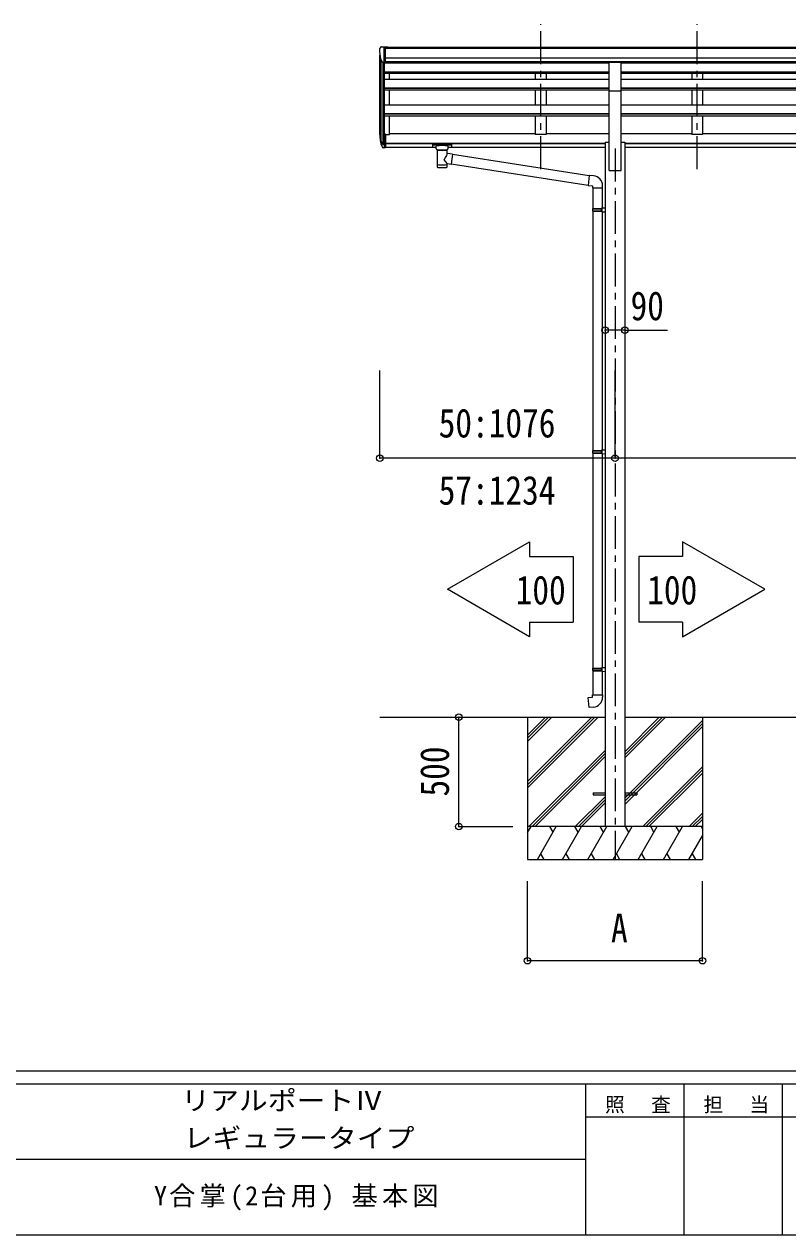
# Model space of a CAD drawing. Units: millimetres at full size, sheet at 1:30; some dimension numbers follow another scale. Extents: x -21136 to 8479, y -5853 to 6922.
# Drawn here: x 180 to 3674, y -5853 to -318 of the extents above; entities that cross this region are included whole.
import ezdxf
from ezdxf.enums import TextEntityAlignment as Align

# ---------------------------------------------------------------- set-up
doc = ezdxf.new("R2010")
doc.units = ezdxf.units.MM
doc.header["$LTSCALE"] = 30
doc.header["$PDMODE"] = 32
doc.header["$PDSIZE"] = 30
doc.linetypes.add('CHAIN1', pattern=[8, 5, -1, 1, -1])
for name, color, linetype, lineweight in [('0-0_0', 7, 'Continuous', 9), ('0-1_本体', 4, 'Continuous', 9), ('0-2_部品', 7, 'Continuous', 9), ('0-3_ELV2', 4, 'Continuous', 9), ('0-6_OTH_LINE', 6, 'Continuous', 9), ('0-8_PARTS2', 5, 'CHAIN1', 9), ('0-A_寸法', 6, 'Continuous', 9), ('0-F_PARTS1', 7, 'Continuous', 9), ('F-0_240', 7, 'Continuous', 9)]:
    doc.layers.add(name, color=color, linetype=linetype, lineweight=lineweight)
doc.styles.add('ＭＳ ゴシック', font='')
doc.styles.get('ＭＳ ゴシック').set_extended_font_data('MS Gothic')

msp = doc.modelspace()

# ---------------------------------------------------------------- linework, layer by layer
at = {"layer": '0-0_0'}
for p, q in [((1807.16, -3486.43), (2837.96, -3486.43)), ((2483.16, -3780.61), (2777.34, -3486.43)), ((2483.16, -3794.75), (2791.49, -3486.43)), ((2483.16, -3808.89), (2805.63, -3486.43)), ((2483.16, -3596.76), (2593.5, -3486.43)), ((2483.16, -3582.62), (2579.35, -3486.43)), ((2483.16, -3568.48), (2565.21, -3486.43)), ((2928.36, -3486.43), (5737.96, -3486.43)), ((2928.36, -3672.06), (3114, -3486.43)), ((2928.36, -3657.92), (3099.85, -3486.43)), ((2928.36, -3643.78), (3085.71, -3486.43)), ((3283.16, -3486.43), (3283.16, -4136.43)), ((2928.36, -3855.91), (3283.16, -3501.11)), ((2928.36, -3870.05), (3283.16, -3515.26)), ((2930.62, -3881.93), (3283.16, -3529.4)), ((2489.47, -3986.43), (2837.96, -3637.94)), ((2503.62, -3986.43), (2837.96, -3652.09)), ((2517.76, -3986.43), (2837.96, -3666.23)), ((3009.97, -3986.43), (3283.16, -3713.24)), ((3024.12, -3986.43), (3283.16, -3727.39)), ((3038.26, -3986.43), (3283.16, -3741.53)), ((2701.61, -3986.43), (2837.96, -3850.08)), ((2715.75, -3986.43), (2837.96, -3864.22)), ((2729.89, -3986.43), (2837.96, -3878.36)), ((3222.11, -3986.43), (3283.16, -3925.38)), ((3236.25, -3986.43), (3283.16, -3939.52)), ((3250.39, -3986.43), (3283.16, -3953.66)), ((2483.16, -4013.94), (2499.04, -3986.43)), ((2922.88, -3986.43), (2483.16, -3986.43)), ((2527.91, -4136.43), (2614.51, -3986.43)), ((2599.51, -4012.41), (2584.51, -3986.43)), ((2643.38, -4136.43), (2729.98, -3986.43)), ((2714.98, -4012.42), (2699.98, -3986.43)), ((2758.85, -4136.43), (2845.45, -3986.43)), ((2830.45, -4012.42), (2815.45, -3986.43)), ((2874.32, -4136.43), (2960.92, -3986.43)), ((3283.16, -3986.43), (2922.88, -3986.43)), ((2945.92, -4012.41), (2930.92, -3986.43)), ((2989.79, -4136.43), (3076.39, -3986.43)), ((3061.39, -4012.41), (3046.39, -3986.43)), ((3105.26, -4136.43), (3191.86, -3986.43)), ((3161.86, -3986.43), (3176.86, -4012.41)), ((3220.73, -4136.43), (3283.16, -4028.3)), ((3277.33, -3986.43), (3283.16, -3996.53)), ((2542.91, -4110.45), (2557.91, -4136.43)), ((2658.38, -4110.45), (2673.38, -4136.43)), ((2773.85, -4110.45), (2788.85, -4136.43)), ((2889.32, -4110.45), (2904.32, -4136.43)), ((3004.79, -4110.45), (3019.79, -4136.43)), ((3120.26, -4110.45), (3135.26, -4136.43)), ((3235.73, -4110.45), (3250.73, -4136.43))]:
    msp.add_line(p, q, dxfattribs=at)
msp.add_lwpolyline([(2483.16, -3486.43), (2483.16, -4136.43), (3283.16, -4136.43)], dxfattribs=at)
at = {"layer": '0-1_本体'}
for p, q in [((1833.66, -422.31), (6832.66, -422.31)), ((1833.66, -427.66), (6832.66, -427.66)), ((1807.16, -823.31), (1807.16, -459.06)), ((1811.45, -477.86), (1811.45, -847.57)), ((1821.16, -493.22), (1821.16, -865.57)), ((1827.16, -493.69), (1827.16, -821.14)), ((1827.16, -493.7), (2855.66, -493.7)), ((1833.66, -471.19), (6832.66, -471.19)), ((1833.66, -488.86), (6832.66, -488.86)), ((2855.66, -491.23), (1833.66, -491.23)), ((2518.16, -491.23), (2518.16, -493.7)), ((2568.16, -491.23), (2568.16, -493.7)), ((2910.66, -491.23), (5755.66, -491.23)), ((2910.66, -493.7), (5755.66, -493.7)), ((3234.16, -491.23), (3234.16, -493.7)), ((3284.16, -491.23), (3284.16, -493.7)), ((1827.16, -535.89), (2855.66, -535.89)), ((1827.16, -537.29), (2855.66, -537.29)), ((1827.16, -540.98), (2855.66, -540.98)), ((1852.16, -568.23), (1852.16, -540.98)), ((2518.16, -540.98), (2518.16, -568.23)), ((2568.16, -540.98), (2568.16, -568.23)), ((2910.66, -535.89), (5755.66, -535.89)), ((2910.66, -537.29), (5755.66, -537.29)), ((2910.66, -540.98), (5755.66, -540.98)), ((3234.16, -540.98), (3234.16, -568.23)), ((3284.16, -540.98), (3284.16, -568.23)), ((1827.16, -568.23), (2855.66, -568.23)), ((2910.66, -568.23), (5755.66, -568.23)), ((1827.16, -608.95), (2855.66, -608.95)), ((1827.16, -610.44), (2855.66, -610.44)), ((1827.16, -617.25), (2855.66, -617.25)), ((1852.16, -686.74), (1852.16, -617.25)), ((2518.16, -617.25), (2518.16, -686.74)), ((2568.16, -617.25), (2568.16, -686.74)), ((2855.66, -986.43), (2855.66, -622.49)), ((2910.66, -608.95), (5755.66, -608.95)), ((2910.66, -610.44), (5755.66, -610.44)), ((2910.66, -617.25), (5755.66, -617.25)), ((2910.66, -986.43), (2910.66, -622.49)), ((3234.16, -617.25), (3234.16, -686.74)), ((3284.16, -617.25), (3284.16, -686.74)), ((1827.16, -686.74), (2855.66, -686.74)), ((2910.66, -686.74), (5755.66, -686.74)), ((1827.16, -726.05), (2855.66, -726.05)), ((1827.16, -727.53), (2855.66, -727.53)), ((1827.16, -737.01), (2855.66, -737.01)), ((1852.16, -821.97), (1852.16, -737.01)), ((2518.16, -737.01), (2518.16, -821.97)), ((2910.66, -726.05), (5755.66, -726.05)), ((2910.66, -727.53), (5755.66, -727.53)), ((2910.66, -737.01), (5755.66, -737.01)), ((3234.16, -737.01), (3234.16, -821.97)), ((1833.66, -821.97), (1852.16, -821.97)), ((1852.16, -817.17), (2518.16, -817.17)), ((2568.16, -817.17), (2855.66, -817.17)), ((2910.66, -817.17), (3234.16, -817.17)), ((3284.16, -817.17), (3950.16, -817.17)), ((1833.66, -861.47), (2838.16, -861.47)), ((1833.66, -862.85), (2838.16, -862.85)), ((1833.66, -880.03), (2065.16, -880.03)), ((2119.16, -880.03), (2838.16, -880.03)), ((2838.16, -856.43), (2855.66, -856.43)), ((2838.16, -856.43), (2838.16, -3986.43)), ((2910.66, -856.43), (2928.16, -856.43)), ((2928.16, -856.43), (2928.16, -3986.43)), ((2928.16, -861.47), (5738.16, -861.47)), ((2928.16, -862.85), (5738.16, -862.85)), ((2928.16, -880.03), (5738.16, -880.03)), ((2855.66, -986.43), (2910.66, -986.43))]:
    msp.add_line(p, q, dxfattribs=at)
for points in [[(2568.16, -737.01), (2568.16, -821.97), (2518.16, -821.97)], [(3284.16, -737.01), (3284.16, -821.97), (3234.16, -821.97)]]:
    msp.add_lwpolyline(points, dxfattribs=at)
at = {"layer": '0-2_部品'}
for p, q in [((1805.16, -430.08), (1805.16, -430.71)), ((1812.07, -421.28), (1808.01, -427.08)), ((1815.16, -420.71), (1812.83, -420.85)), ((1815.16, -420.71), (1833.66, -420.71)), ((1827.16, -493.69), (1827.16, -420.71)), ((1833.66, -420.71), (1843.66, -420.8)), ((1833.66, -492.69), (1833.66, -420.71)), ((1843.66, -422.31), (1843.66, -420.8)), ((1819.54, -491.88), (1810.26, -475.81)), ((1827.16, -493.69), (1821.96, -493.38)), ((1833.66, -492.69), (1827.16, -492.69)), ((2855.66, -490.58), (2910.66, -490.58)), ((2855.66, -622.65), (2855.66, -490.58)), ((2910.66, -622.65), (2910.66, -490.58)), ((2855.66, -622.65), (2910.66, -622.65)), ((1827.16, -821.14), (1827.16, -883.02)), ((1833.66, -821.14), (1827.16, -821.14)), ((1833.66, -821.14), (1833.66, -882.2)), ((1809.56, -847.18), (1819.72, -866.35)), ((1820.73, -865.1), (1810.98, -846.68)), ((1812.14, -864.03), (1819.72, -881.52)), ((1827.16, -865.85), (1822.03, -865.85)), ((1827.16, -867.85), (1822.32, -867.85)), ((1827.16, -883.02), (1822.32, -883.02)), ((1833.66, -859.45), (1827.16, -859.45)), ((1833.66, -864.85), (1827.16, -864.85)), ((1833.66, -882.2), (1827.16, -882.2)), ((2048.66, -867.91), (2048.66, -878.67)), ((2048.66, -868.1), (2048.66, -869.65)), ((2050.66, -867.25), (2133.66, -867.25)), ((2050.66, -869.43), (2133.66, -869.43)), ((2050.66, -879.34), (2065.16, -879.34)), ((2065.16, -886.14), (2065.16, -875.87)), ((2119.16, -886.14), (2119.16, -875.87)), ((2119.16, -879.34), (2133.66, -879.34)), ((2135.66, -867.91), (2135.66, -878.67)), ((2069.26, -890.65), (2069.25, -970.94)), ((2115.06, -908.22), (2115.06, -890.63)), ((2140.29, -912.13), (2115.06, -908.21)), ((2140.29, -912.13), (2133.26, -957.38)), ((2140.29, -912.13), (2764.25, -1008.92)), ((2115.08, -970.94), (2115.06, -954.31)), ((2115.06, -954.56), (2133.26, -957.38)), ((2760.24, -1054.75), (2133.26, -957.38)), ((2785.09, -1010.75), (2764.25, -1008.92)), ((2780.16, -1066.49), (2826.16, -1066.49)), ((2782.16, -1066.49), (2782.16, -1160.49)), ((2824.16, -1066.49), (2824.16, -1157.93)), ((2826.16, -1066.49), (2826.16, -1055.57)), ((2780.16, -1162.49), (2781.16, -1160.49)), ((2781.16, -1160.49), (2824.16, -1160.49)), ((2819.69, -1162.49), (2819.26, -1160.49)), ((2822.16, -1157.99), (2838.16, -1157.52)), ((2822.16, -1159.99), (2822.16, -1157.99)), ((2822.16, -1159.99), (2824.16, -1159.99)), ((2838.16, -1157.52), (2838.16, -1175.46)), ((2780.16, -1162.49), (2824.16, -1162.49)), ((2780.16, -1162.49), (2780.16, -1170.49)), ((2780.16, -1170.49), (2824.16, -1170.49)), ((2780.16, -1170.49), (2781.16, -1172.49)), ((2781.16, -1172.49), (2824.16, -1172.49)), ((2782.16, -1172.49), (2782.16, -2266.68)), ((2822.16, -1174.99), (2822.16, -1172.99)), ((2822.16, -1174.99), (2838.16, -1175.46)), ((2824.16, -1175.05), (2824.16, -2264.12)), ((2780.16, -2268.68), (2781.16, -2266.68)), ((2780.16, -2268.68), (2824.16, -2268.68)), ((2780.16, -2268.68), (2780.16, -2276.68)), ((2781.16, -2266.68), (2824.16, -2266.68)), ((2819.69, -2268.68), (2819.26, -2266.68)), ((2822.16, -2264.18), (2838.16, -2263.71)), ((2822.16, -2266.18), (2822.16, -2264.18)), ((2822.16, -2266.18), (2824.16, -2266.18)), ((2838.16, -2263.71), (2838.16, -2281.65)), ((2780.16, -2276.68), (2824.16, -2276.68)), ((2780.16, -2276.68), (2781.16, -2278.68)), ((2781.16, -2278.68), (2824.16, -2278.68)), ((2782.16, -2278.68), (2782.16, -3261.84)), ((2822.16, -2281.18), (2822.16, -2279.18)), ((2822.16, -2281.18), (2838.16, -2281.65)), ((2824.16, -2281.24), (2824.16, -3259.28)), ((2780.16, -3263.84), (2781.16, -3261.84)), ((2780.16, -3263.84), (2824.16, -3263.84)), ((2780.16, -3263.84), (2780.16, -3271.84)), ((2781.16, -3261.84), (2824.16, -3261.84)), ((2819.69, -3263.84), (2819.26, -3261.84)), ((2822.16, -3259.34), (2838.16, -3258.87)), ((2822.16, -3261.34), (2822.16, -3259.34)), ((2822.16, -3261.34), (2824.16, -3261.34)), ((2838.16, -3258.87), (2838.16, -3276.81)), ((2780.16, -3271.84), (2824.16, -3271.84)), ((2780.16, -3271.84), (2781.16, -3273.84)), ((2781.16, -3273.84), (2824.16, -3273.84)), ((2782.16, -3273.84), (2782.16, -3383.84)), ((2822.16, -3276.34), (2822.16, -3274.34)), ((2822.16, -3276.34), (2838.16, -3276.81)), ((2824.16, -3276.4), (2824.16, -3383.84)), ((2780.16, -3383.84), (2826.16, -3383.84)), ((2780.16, -3393.84), (2780.16, -3383.84)), ((2826.16, -3383.84), (2826.16, -3394.76))]:
    msp.add_line(p, q, dxfattribs=at)
for points in [[(2048.66, -867.91), (2048.7, -867.72), (2048.79, -867.58), (2048.88, -867.49), (2048.98, -867.43), (2049.11, -867.38), (2049.4, -867.32), (2049.89, -867.27), (2050.43, -867.25), (2050.66, -867.25)], [(2048.66, -878.67), (2048.7, -878.87), (2048.79, -879.01), (2048.88, -879.1), (2048.98, -879.16), (2049.11, -879.21), (2049.4, -879.27), (2049.89, -879.31), (2050.43, -879.33), (2050.66, -879.34)], [(2133.66, -867.25), (2134.02, -867.25), (2134.55, -867.28), (2135, -867.33), (2135.3, -867.41), (2135.47, -867.51), (2135.59, -867.64), (2135.66, -867.82), (2135.66, -867.91)], [(2133.66, -879.34), (2134.02, -879.33), (2134.55, -879.31), (2135, -879.26), (2135.3, -879.18), (2135.47, -879.08), (2135.59, -878.94), (2135.66, -878.76), (2135.66, -878.67)], [(2065.2, -886.09), (2065.18, -886.44), (2065.43, -887.4), (2065.95, -888.28), (2066.75, -889.12), (2067.86, -889.92), (2069.26, -890.65)], [(2115.06, -890.63), (2115.3, -890.54), (2116.65, -889.8), (2117.77, -888.96), (2118.52, -888.09), (2118.98, -887.19), (2119.15, -886.31)], [(2764.25, -1008.92), (2760.24, -1054.75), (2780.16, -1056.49), (2780.16, -1066.49)], [(2822.16, -1172.99), (2824.16, -1172.99), (2824.16, -1159.99)], [(2819.69, -1162.49), (2819.69, -1170.49), (2819.26, -1172.49)], [(2819.69, -2268.68), (2819.69, -2276.68), (2819.26, -2278.68)], [(2822.16, -2279.18), (2824.16, -2279.18), (2824.16, -2266.18)], [(2819.69, -3263.84), (2819.69, -3271.84), (2819.26, -3273.84)], [(2822.16, -3274.34), (2824.16, -3274.34), (2824.16, -3261.34)], [(2785.09, -3439.58), (2764.25, -3441.41), (2760.24, -3395.58), (2780.16, -3393.84)]]:
    msp.add_lwpolyline(points, dxfattribs=at)
for centre, radius, start, end in [((1808.16, -430.08), 3, 93, 180), ((2007.16, -430.71), 202, 180, 192.90261), ((1812.89, -421.85), 1, 93.5, 145), ((1822.14, -490.38), 3, 210, 266.5), ((1895.82, -825.01), 89.07, 174.49576, 194.41188), ((1895.11, -820.73), 88.05, 177.22392, 197.21071), ((1940.38, -827.95), 133.22, 183.27987, 195.71302), ((1822.32, -864.85), 3, 210, 270), ((1822.32, -880.02), 3, 210, 270), ((1822.03, -864.35), 1.5, 210, 270), ((2781.16, -1055.57), 45, 0, 85), ((2781.16, -3394.76), 45, 275, 0)]:
    msp.add_arc(centre, radius, start, end, dxfattribs=at)
for centre, major_axis, ratio, start_param, end_param in [((2050.66, -869.65), (2, 0), 0.109601, 1.5707963, 3.1415927), ((2092.16, -875.87), (27, 0), 0.122176, 6.2831853, 9.424778), ((2133.66, -869.65), (2, 0), 0.109601, 0, 1.5707963), ((2092.18, -891.1), (-22.91, 0.42), 0.072511, 0.0008029, 1.5715993), ((2092.18, -892.72), (-22.91, 0.42), 0.072511, 0.0008029, 1.5715993), ((2092.15, -891.1), (22.92, 0.42), 0.07247, 4.71158, 6.2823764), ((2092.15, -892.72), (22.92, 0.42), 0.07247, 4.71158, 6.2823764), ((2092.16, -934.76), (-22.81, -26.62), 0.234429, 1.6855472, 3.1268519), ((2094.72, -932.11), (20.32, -22.25), 0.045535, 0.0389954, 1.3075346), ((2103.16, -886.14), (16, 0), 0.361356, 6.2636979, 6.2831853), ((2092.16, -970.94), (22.92, 0), 0.101955, 3.1415499, 6.2833984), ((2092.16, -958.5), (22.91, 0), 0.122865, 3.1415927, 6.2831853)]:
    msp.add_ellipse(centre, major_axis=major_axis, ratio=ratio, start_param=start_param, end_param=end_param, dxfattribs=at)
at = {"layer": '0-3_ELV2'}
for p, q in [((2783.16, -3831.93), (2783.16, -3840.93)), ((2783.16, -3831.93), (2837.96, -3831.93)), ((2783.16, -3840.93), (2837.96, -3840.93)), ((2928.36, -3831.93), (2983.16, -3831.93)), ((2928.36, -3840.93), (2983.16, -3840.93)), ((2983.16, -3831.93), (2983.16, -3840.93))]:
    msp.add_line(p, q, dxfattribs=at)
at = {"layer": '0-6_OTH_LINE'}
for p, q in [((1807.16, -2301.41), (1807.16, -1901.41)), ((2883.16, -2301.41), (2883.16, -1901.41)), ((2883.16, -2301.41), (1807.16, -2301.41)), ((5783.16, -2301.41), (2883.16, -2301.41)), ((2168.97, -3486.43), (2416.06, -3486.43)), ((2168.97, -3986.43), (2168.97, -3486.43)), ((2168.97, -3986.43), (2416.06, -3986.43)), ((3283.16, -4599.44), (3283.16, -4236.43))]:
    msp.add_line(p, q, dxfattribs=at)
at = {"layer": '0-6_OTH_LINE', "color": 7}
for p, q in [((2491.96, -2684.35), (2491.96, -2751.55)), ((3192.23, -2684.35), (3192.23, -2751.55)), ((2491.96, -3051.15), (2692.36, -3051.15)), ((2491.96, -3051.15), (2491.96, -3118.35)), ((3192.23, -3051.15), (2991.83, -3051.15)), ((3192.23, -3051.15), (3192.23, -3118.35))]:
    msp.add_line(p, q, dxfattribs=at)
for points in [[(2491.96, -3118.35), (2116.1, -2901.35), (2491.96, -2684.35)], [(3192.23, -3118.35), (3568.09, -2901.35), (3192.23, -2684.35)], [(2491.96, -2751.55), (2692.36, -2751.55), (2692.36, -3051.15)], [(3192.23, -2751.55), (2991.83, -2751.55), (2991.83, -3051.15)]]:
    msp.add_lwpolyline(points, dxfattribs=at)
at = {"layer": '0-6_OTH_LINE'}
msp.add_lwpolyline([(3283.16, -4599.44), (2483.16, -4599.44), (2483.16, -4236.43)], dxfattribs=at)
for p in [(1807.16, -2301.41), (2883.16, -2301.41), (2168.97, -3486.43), (2168.97, -3986.43), (2483.16, -4599.44), (3283.16, -4599.44)]:
    msp.add_point(p, dxfattribs=at)
at = {"layer": '0-8_PARTS2'}
for p, q in [((2543.16, -980.23), (2543.16, -317.7)), ((3259.16, -980.23), (3259.16, -317.7)), ((2883.16, -886.43), (2883.16, -4136.43))]:
    msp.add_line(p, q, dxfattribs=at)
at = {"layer": '0-A_寸法'}
for q in [(2837.96, -1716.62), (3123.25, -1716.62)]:
    msp.add_line((2928.16, -1716.62), q, dxfattribs=at)
for p in [(2837.96, -1716.62), (2928.16, -1716.62)]:
    msp.add_point(p, dxfattribs=at)
at = {"layer": 'F-0_240', "color": 5}
for p, q in [((-8385.45, -5102.66), (8054.55, -5102.66)), ((-8385.45, -5162.66), (5387.79, -5162.66)), ((2747.79, -5162.66), (2747.79, -5852.66)), ((3197.79, -5162.66), (3197.79, -5852.66)), ((3647.79, -5162.66), (3647.79, -5852.66)), ((2747.79, -5312.66), (4547.79, -5312.66)), ((-3402.21, -5507.66), (2747.79, -5507.66)), ((-8385.45, -5852.66), (8054.55, -5852.66))]:
    msp.add_line(p, q, dxfattribs=at)

# ---------------------------------------------------------------- texts
at = {"layer": '0-6_OTH_LINE', "color": 7, "style": 'ＭＳ ゴシック', "width": 0.85}
for s, p in [('50:1076', (2076.26, -2246.76)), ('57:1234', (2076.26, -2554.12)), ('100', (2428.63, -3010.1)), ('100', (3030.56, -3010.1)), ('A', (2864.69, -4555.59))]:
    msp.add_text(s, height=132, dxfattribs=at).set_placement(p, align=Align.BOTTOM_LEFT)
msp.add_text('500', height=132, rotation=90, dxfattribs=at).set_placement((2162.97, -3848.93), align=Align.BOTTOM_LEFT)
at = {"layer": '0-A_寸法', "color": 7, "style": 'ＭＳ ゴシック', "width": 0.85}
msp.add_text('90', height=132, dxfattribs=at).set_placement((2954.41, -1710.62), align=Align.BOTTOM_LEFT)
at = {"layer": '0-F_PARTS1', "style": 'ＭＳ ゴシック', "width": 1.1}
msp.add_text('リアルポートⅣ', height=87.98, dxfattribs=at).set_placement((898.39, -5309.16), align=Align.BOTTOM_LEFT)
at = {"layer": 'F-0_240', "style": 'ＭＳ ゴシック', "width": 1.1}
msp.add_text('\u3000レギュラータイプ', height=87.98, dxfattribs=at).set_placement((777.24, -5480.78), align=Align.BOTTOM_LEFT)
at = {"layer": 'F-0_240', "attachment_point": 7, "style": 'ＭＳ ゴシック'}
for s, insert, char_height in [('\\T1.17;照\u3000査', (2837.79, -5297.66), 65.98), ('\\T1.17;担\u3000当', (3287.79, -5297.66), 65.98), ('\\T1.16;Y合掌(2台用)\\~基本図', (773.88, -5741.58), 87.98)]:
    msp.add_mtext(s, dxfattribs=dict(at, insert=insert, char_height=char_height))

doc.saveas('drawing.dxf')
